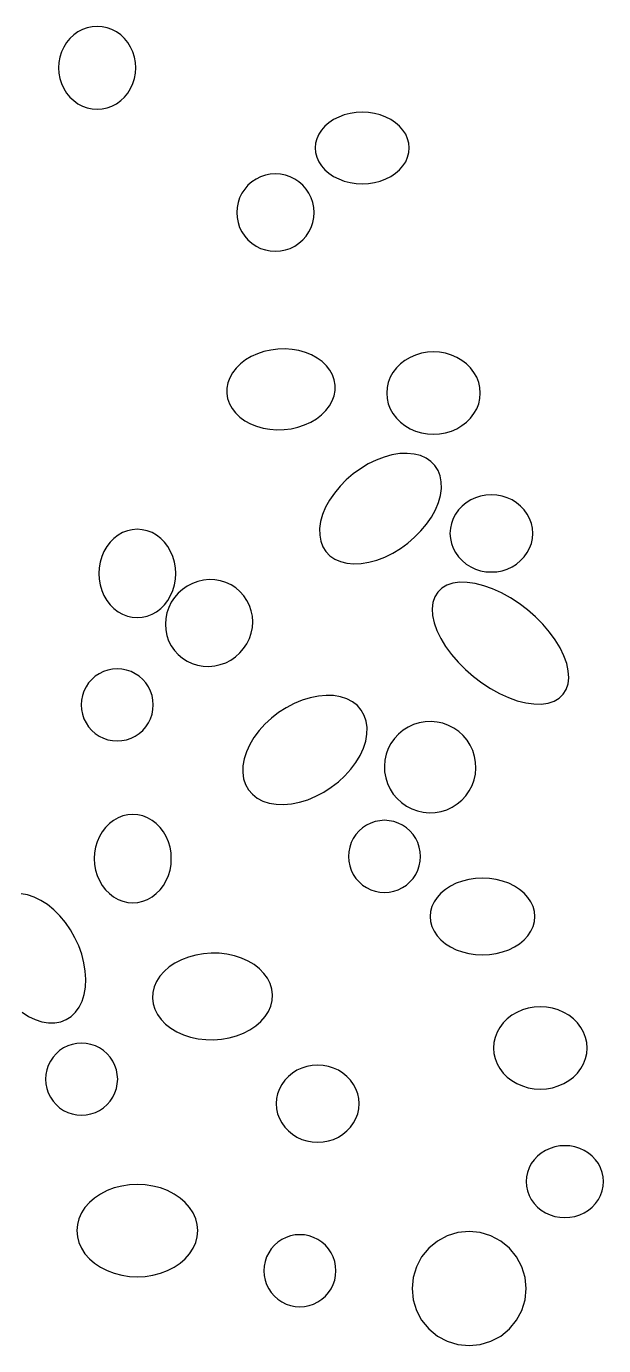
# Model space of a CAD drawing. Extents: x -1 to 217, y -22 to 302.
# Drawn here: x 171.04 to 179.27, y 46.75 to 65.55 of the extents above; entities that cross this region are included whole.
import ezdxf

# ---------------------------------------------------------------- set-up
doc = ezdxf.new("R2010")
doc.units = 0

msp = doc.modelspace()

# ---------------------------------------------------------------- linework, layer by layer
at = {"layer": 'CIRCLES'}
for p, q in [((177.197, 48.359), (177.044, 48.313)), ((177.356, 48.375), (177.197, 48.359)), ((177.514, 48.359), (177.356, 48.375)), ((177.667, 48.313), (177.514, 48.359)), ((176.78, 48.137), (176.679, 48.013)), ((176.904, 48.238), (176.78, 48.137)), ((177.044, 48.313), (176.904, 48.238)), ((177.807, 48.238), (177.667, 48.313)), ((177.931, 48.137), (177.807, 48.238)), ((178.032, 48.013), (177.931, 48.137)), ((176.679, 48.013), (176.604, 47.873)), ((178.107, 47.873), (178.032, 48.013)), ((176.604, 47.873), (176.558, 47.72)), ((178.153, 47.72), (178.107, 47.873)), ((176.558, 47.72), (176.542, 47.562)), ((178.169, 47.562), (178.153, 47.72)), ((176.542, 47.562), (176.558, 47.403)), ((176.558, 47.403), (176.604, 47.25)), ((178.107, 47.25), (178.153, 47.403)), ((178.153, 47.403), (178.169, 47.562)), ((176.604, 47.25), (176.679, 47.11)), ((178.032, 47.11), (178.107, 47.25)), ((176.679, 47.11), (176.78, 46.986)), ((177.931, 46.986), (178.032, 47.11)), ((176.78, 46.986), (176.904, 46.885)), ((176.904, 46.885), (177.044, 46.81)), ((177.667, 46.81), (177.807, 46.885)), ((177.807, 46.885), (177.931, 46.986)), ((177.044, 46.81), (177.197, 46.764)), ((177.197, 46.764), (177.356, 46.748)), ((177.356, 46.748), (177.514, 46.764)), ((177.514, 46.764), (177.667, 46.81))]:
    msp.add_line(p, q, dxfattribs=at)
at = {"layer": 'ELLIPSES'}
for p, q in [((171.778, 65.472), (171.718, 65.429)), ((171.843, 65.506), (171.778, 65.472)), ((171.911, 65.531), (171.843, 65.506)), ((171.981, 65.546), (171.911, 65.531)), ((172.053, 65.551), (171.981, 65.546)), ((172.125, 65.546), (172.053, 65.551)), ((172.196, 65.531), (172.125, 65.546)), ((172.264, 65.506), (172.196, 65.531)), ((172.328, 65.472), (172.264, 65.506)), ((172.388, 65.429), (172.328, 65.472)), ((171.577, 65.256), (171.545, 65.186)), ((171.617, 65.32), (171.577, 65.256)), ((171.664, 65.378), (171.617, 65.32)), ((171.718, 65.429), (171.664, 65.378)), ((172.442, 65.378), (172.388, 65.429)), ((172.49, 65.32), (172.442, 65.378)), ((172.53, 65.256), (172.49, 65.32)), ((172.562, 65.186), (172.53, 65.256)), ((171.522, 65.113), (171.508, 65.038)), ((171.545, 65.186), (171.522, 65.113)), ((172.585, 65.113), (172.562, 65.186)), ((172.599, 65.038), (172.585, 65.113)), ((171.508, 65.038), (171.503, 64.96)), ((171.503, 64.96), (171.508, 64.883)), ((171.508, 64.883), (171.522, 64.808)), ((172.585, 64.808), (172.599, 64.883)), ((172.603, 64.96), (172.599, 65.038)), ((172.599, 64.883), (172.603, 64.96)), ((171.522, 64.808), (171.545, 64.735)), ((171.545, 64.735), (171.577, 64.665)), ((172.53, 64.665), (172.562, 64.735)), ((172.562, 64.735), (172.585, 64.808)), ((171.577, 64.665), (171.617, 64.601)), ((171.617, 64.601), (171.664, 64.543)), ((171.664, 64.543), (171.718, 64.492)), ((171.718, 64.492), (171.778, 64.449)), ((172.328, 64.449), (172.388, 64.492)), ((172.388, 64.492), (172.442, 64.543)), ((172.442, 64.543), (172.49, 64.601)), ((172.49, 64.601), (172.53, 64.665)), ((171.778, 64.449), (171.843, 64.415)), ((171.843, 64.415), (171.911, 64.39)), ((171.911, 64.39), (171.981, 64.375)), ((171.981, 64.375), (172.053, 64.37)), ((172.053, 64.37), (172.125, 64.375)), ((172.125, 64.375), (172.196, 64.39)), ((172.196, 64.39), (172.264, 64.415)), ((172.264, 64.415), (172.328, 64.449)), ((175.658, 64.31), (175.575, 64.289)), ((175.744, 64.323), (175.658, 64.31)), ((175.832, 64.327), (175.744, 64.323)), ((175.919, 64.323), (175.832, 64.327)), ((176.005, 64.31), (175.919, 64.323)), ((176.088, 64.289), (176.005, 64.31)), ((175.3, 64.128), (175.251, 64.072)), ((175.357, 64.178), (175.3, 64.128)), ((175.423, 64.222), (175.357, 64.178)), ((175.496, 64.259), (175.423, 64.222)), ((175.575, 64.289), (175.496, 64.259)), ((176.167, 64.259), (176.088, 64.289)), ((176.24, 64.222), (176.167, 64.259)), ((176.306, 64.178), (176.24, 64.222)), ((176.363, 64.128), (176.306, 64.178)), ((176.412, 64.072), (176.363, 64.128)), ((175.184, 63.949), (175.167, 63.884)), ((175.212, 64.013), (175.184, 63.949)), ((175.251, 64.072), (175.212, 64.013)), ((176.451, 64.013), (176.412, 64.072)), ((176.479, 63.949), (176.451, 64.013)), ((176.496, 63.884), (176.479, 63.949)), ((175.167, 63.884), (175.161, 63.818)), ((175.161, 63.818), (175.167, 63.751)), ((175.167, 63.751), (175.184, 63.686)), ((176.479, 63.686), (176.496, 63.751)), ((176.502, 63.818), (176.496, 63.884)), ((176.496, 63.751), (176.502, 63.818)), ((175.184, 63.686), (175.212, 63.622)), ((175.212, 63.622), (175.251, 63.563)), ((175.251, 63.563), (175.3, 63.507)), ((176.363, 63.507), (176.412, 63.563)), ((176.412, 63.563), (176.451, 63.622)), ((176.451, 63.622), (176.479, 63.686)), ((174.318, 63.374), (174.258, 63.334)), ((174.382, 63.406), (174.318, 63.374)), ((174.451, 63.429), (174.382, 63.406)), ((174.521, 63.443), (174.451, 63.429)), ((174.593, 63.448), (174.521, 63.443)), ((174.665, 63.443), (174.593, 63.448)), ((174.736, 63.429), (174.665, 63.443)), ((174.804, 63.406), (174.736, 63.429)), ((174.869, 63.374), (174.804, 63.406)), ((174.929, 63.334), (174.869, 63.374)), ((175.3, 63.507), (175.357, 63.457)), ((175.357, 63.457), (175.423, 63.413)), ((175.423, 63.413), (175.496, 63.376)), ((175.496, 63.376), (175.575, 63.346)), ((176.088, 63.346), (176.167, 63.376)), ((176.167, 63.376), (176.24, 63.413)), ((176.24, 63.413), (176.306, 63.457)), ((176.306, 63.457), (176.363, 63.507)), ((174.156, 63.232), (174.116, 63.172)), ((174.203, 63.287), (174.156, 63.232)), ((174.258, 63.334), (174.203, 63.287)), ((174.983, 63.287), (174.929, 63.334)), ((175.031, 63.232), (174.983, 63.287)), ((175.071, 63.172), (175.031, 63.232)), ((175.575, 63.346), (175.658, 63.325)), ((175.658, 63.325), (175.744, 63.312)), ((175.744, 63.312), (175.832, 63.308)), ((175.832, 63.308), (175.919, 63.312)), ((175.919, 63.312), (176.005, 63.325)), ((176.005, 63.325), (176.088, 63.346)), ((174.061, 63.039), (174.047, 62.969)), ((174.084, 63.108), (174.061, 63.039)), ((174.116, 63.172), (174.084, 63.108)), ((175.103, 63.108), (175.071, 63.172)), ((175.126, 63.039), (175.103, 63.108)), ((175.14, 62.969), (175.126, 63.039)), ((174.047, 62.969), (174.042, 62.897)), ((174.042, 62.897), (174.047, 62.825)), ((174.047, 62.825), (174.061, 62.754)), ((175.126, 62.754), (175.14, 62.825)), ((175.145, 62.897), (175.14, 62.969)), ((175.14, 62.825), (175.145, 62.897)), ((174.061, 62.754), (174.084, 62.686)), ((174.084, 62.686), (174.116, 62.621)), ((174.116, 62.621), (174.156, 62.561)), ((175.031, 62.561), (175.071, 62.621)), ((175.071, 62.621), (175.103, 62.686)), ((175.103, 62.686), (175.126, 62.754)), ((174.156, 62.561), (174.203, 62.507)), ((174.203, 62.507), (174.258, 62.459)), ((174.258, 62.459), (174.318, 62.419)), ((174.869, 62.419), (174.929, 62.459)), ((174.929, 62.459), (174.983, 62.507)), ((174.983, 62.507), (175.031, 62.561)), ((174.318, 62.419), (174.382, 62.387)), ((174.382, 62.387), (174.451, 62.364)), ((174.451, 62.364), (174.521, 62.35)), ((174.521, 62.35), (174.593, 62.345)), ((174.593, 62.345), (174.665, 62.35)), ((174.665, 62.35), (174.736, 62.364)), ((174.736, 62.364), (174.804, 62.387)), ((174.804, 62.387), (174.869, 62.419)), ((174.529, 60.938), (174.431, 60.916)), ((174.63, 60.951), (174.529, 60.938)), ((174.731, 60.953), (174.63, 60.951)), ((174.831, 60.946), (174.731, 60.953)), ((174.929, 60.929), (174.831, 60.946)), ((175.022, 60.903), (174.929, 60.929)), ((174.096, 60.741), (174.034, 60.68)), ((174.169, 60.797), (174.096, 60.741)), ((174.249, 60.845), (174.169, 60.797)), ((174.338, 60.885), (174.249, 60.845)), ((174.431, 60.916), (174.338, 60.885)), ((175.109, 60.868), (175.022, 60.903)), ((175.188, 60.824), (175.109, 60.868)), ((175.259, 60.773), (175.188, 60.824)), ((175.32, 60.715), (175.259, 60.773)), ((176.376, 60.74), (176.318, 60.682)), ((176.441, 60.79), (176.376, 60.74)), ((176.514, 60.833), (176.441, 60.79)), ((176.592, 60.867), (176.514, 60.833)), ((176.675, 60.892), (176.592, 60.867)), ((176.76, 60.907), (176.675, 60.892)), ((176.847, 60.912), (176.76, 60.907)), ((176.935, 60.907), (176.847, 60.912)), ((177.02, 60.892), (176.935, 60.907)), ((177.103, 60.867), (177.02, 60.892)), ((177.181, 60.833), (177.103, 60.867)), ((177.254, 60.79), (177.181, 60.833)), ((177.319, 60.74), (177.254, 60.79)), ((177.377, 60.682), (177.319, 60.74)), ((173.983, 60.613), (173.943, 60.543)), ((174.034, 60.68), (173.983, 60.613)), ((175.37, 60.651), (175.32, 60.715)), ((175.408, 60.583), (175.37, 60.651)), ((175.433, 60.511), (175.408, 60.583)), ((176.231, 60.549), (176.203, 60.477)), ((176.27, 60.618), (176.231, 60.549)), ((176.318, 60.682), (176.27, 60.618)), ((177.425, 60.618), (177.377, 60.682)), ((177.464, 60.549), (177.425, 60.618)), ((177.492, 60.477), (177.464, 60.549)), ((173.902, 60.394), (173.901, 60.319)), ((173.916, 60.469), (173.902, 60.394)), ((173.943, 60.543), (173.916, 60.469)), ((175.43, 60.286), (175.444, 60.361)), ((175.445, 60.436), (175.433, 60.511)), ((175.444, 60.361), (175.445, 60.436)), ((176.186, 60.402), (176.181, 60.325)), ((176.203, 60.477), (176.186, 60.402)), ((177.509, 60.402), (177.492, 60.477)), ((177.514, 60.325), (177.509, 60.402)), ((173.901, 60.319), (173.913, 60.245)), ((173.913, 60.245), (173.938, 60.173)), ((173.938, 60.173), (173.976, 60.104)), ((175.364, 60.142), (175.403, 60.213)), ((175.403, 60.213), (175.43, 60.286)), ((176.181, 60.325), (176.186, 60.248)), ((176.186, 60.248), (176.203, 60.173)), ((176.203, 60.173), (176.231, 60.101)), ((177.464, 60.101), (177.492, 60.173)), ((177.492, 60.173), (177.509, 60.248)), ((177.509, 60.248), (177.514, 60.325)), ((173.976, 60.104), (174.026, 60.041)), ((174.026, 60.041), (174.087, 59.983)), ((174.087, 59.983), (174.158, 59.931)), ((175.178, 59.959), (175.25, 60.014)), ((175.25, 60.014), (175.312, 60.075)), ((175.312, 60.075), (175.364, 60.142)), ((176.231, 60.101), (176.27, 60.032)), ((176.27, 60.032), (176.318, 59.968)), ((177.377, 59.968), (177.425, 60.032)), ((177.425, 60.032), (177.464, 60.101)), ((174.158, 59.931), (174.238, 59.888)), ((174.238, 59.888), (174.325, 59.852)), ((174.325, 59.852), (174.418, 59.826)), ((174.418, 59.826), (174.515, 59.809)), ((174.515, 59.809), (174.615, 59.802)), ((174.615, 59.802), (174.717, 59.805)), ((174.717, 59.805), (174.817, 59.817)), ((174.817, 59.817), (174.915, 59.84)), ((174.915, 59.84), (175.009, 59.871)), ((175.009, 59.871), (175.097, 59.911)), ((175.097, 59.911), (175.178, 59.959)), ((176.318, 59.968), (176.376, 59.91)), ((176.376, 59.91), (176.441, 59.86)), ((176.441, 59.86), (176.514, 59.817)), ((176.514, 59.817), (176.592, 59.783)), ((177.103, 59.783), (177.181, 59.817)), ((177.181, 59.817), (177.254, 59.86)), ((177.254, 59.86), (177.319, 59.91)), ((177.319, 59.91), (177.377, 59.968)), ((176.592, 59.783), (176.675, 59.758)), ((176.675, 59.758), (176.76, 59.743)), ((176.76, 59.743), (176.847, 59.738)), ((176.847, 59.738), (176.935, 59.743)), ((176.935, 59.743), (177.02, 59.758)), ((177.02, 59.758), (177.103, 59.783)), ((176.256, 59.443), (176.144, 59.412)), ((176.366, 59.461), (176.256, 59.443)), ((176.472, 59.465), (176.366, 59.461)), ((176.571, 59.456), (176.472, 59.465)), ((176.661, 59.434), (176.571, 59.456)), ((176.742, 59.399), (176.661, 59.434)), ((175.807, 59.247), (175.703, 59.172)), ((175.917, 59.314), (175.807, 59.247)), ((176.03, 59.369), (175.917, 59.314)), ((176.144, 59.412), (176.03, 59.369)), ((176.812, 59.351), (176.742, 59.399)), ((176.869, 59.292), (176.812, 59.351)), ((176.913, 59.222), (176.869, 59.292)), ((175.605, 59.087), (175.515, 58.996)), ((175.703, 59.172), (175.605, 59.087)), ((176.944, 59.144), (176.913, 59.222)), ((176.959, 59.057), (176.944, 59.144)), ((176.96, 58.963), (176.959, 59.057)), ((175.435, 58.899), (175.366, 58.799)), ((175.515, 58.996), (175.435, 58.899)), ((176.917, 58.764), (176.946, 58.865)), ((176.946, 58.865), (176.96, 58.963)), ((177.52, 58.856), (177.447, 58.833)), ((177.596, 58.87), (177.52, 58.856)), ((177.673, 58.875), (177.596, 58.87)), ((177.75, 58.87), (177.673, 58.875)), ((177.826, 58.856), (177.75, 58.87)), ((177.899, 58.833), (177.826, 58.856)), ((175.31, 58.696), (175.267, 58.593)), ((175.366, 58.799), (175.31, 58.696)), ((176.874, 58.661), (176.917, 58.764)), ((177.256, 58.714), (177.205, 58.66)), ((177.314, 58.761), (177.256, 58.714)), ((177.378, 58.801), (177.314, 58.761)), ((177.447, 58.833), (177.378, 58.801)), ((177.968, 58.801), (177.899, 58.833)), ((178.032, 58.761), (177.968, 58.801)), ((178.09, 58.714), (178.032, 58.761)), ((178.141, 58.66), (178.09, 58.714)), ((175.238, 58.492), (175.224, 58.394)), ((175.267, 58.593), (175.238, 58.492)), ((176.749, 58.458), (176.818, 58.558)), ((176.818, 58.558), (176.874, 58.661)), ((177.128, 58.535), (177.103, 58.467)), ((177.162, 58.6), (177.128, 58.535)), ((177.205, 58.66), (177.162, 58.6)), ((178.184, 58.6), (178.141, 58.66)), ((178.218, 58.535), (178.184, 58.6)), ((178.243, 58.467), (178.218, 58.535)), ((172.35, 58.298), (172.29, 58.252)), ((172.415, 58.335), (172.35, 58.298)), ((172.483, 58.361), (172.415, 58.335)), ((172.553, 58.377), (172.483, 58.361)), ((172.625, 58.383), (172.553, 58.377)), ((172.696, 58.377), (172.625, 58.383)), ((172.767, 58.361), (172.696, 58.377)), ((172.835, 58.335), (172.767, 58.361)), ((172.899, 58.298), (172.835, 58.335)), ((172.959, 58.252), (172.899, 58.298)), ((175.224, 58.394), (175.225, 58.3)), ((175.225, 58.3), (175.24, 58.213)), ((176.579, 58.27), (176.669, 58.361)), ((176.669, 58.361), (176.749, 58.458)), ((177.088, 58.397), (177.083, 58.325)), ((177.083, 58.325), (177.088, 58.253)), ((177.103, 58.467), (177.088, 58.397)), ((178.258, 58.397), (178.243, 58.467)), ((178.263, 58.325), (178.258, 58.397)), ((178.258, 58.253), (178.263, 58.325)), ((172.189, 58.136), (172.149, 58.068)), ((172.236, 58.198), (172.189, 58.136)), ((172.29, 58.252), (172.236, 58.198)), ((173.013, 58.198), (172.959, 58.252)), ((173.06, 58.136), (173.013, 58.198)), ((173.1, 58.068), (173.06, 58.136)), ((175.24, 58.213), (175.271, 58.134)), ((175.271, 58.134), (175.315, 58.065)), ((176.267, 58.043), (176.377, 58.109)), ((176.377, 58.109), (176.481, 58.185)), ((176.481, 58.185), (176.579, 58.27)), ((177.088, 58.253), (177.103, 58.182)), ((177.103, 58.182), (177.128, 58.114)), ((177.128, 58.114), (177.162, 58.05)), ((178.184, 58.05), (178.218, 58.114)), ((178.218, 58.114), (178.243, 58.182)), ((178.243, 58.182), (178.258, 58.253)), ((172.094, 57.916), (172.08, 57.835)), ((172.117, 57.994), (172.094, 57.916)), ((172.149, 58.068), (172.117, 57.994)), ((173.132, 57.994), (173.1, 58.068)), ((173.155, 57.916), (173.132, 57.994)), ((173.169, 57.835), (173.155, 57.916)), ((175.315, 58.065), (175.372, 58.006)), ((175.372, 58.006), (175.442, 57.958)), ((175.442, 57.958), (175.523, 57.923)), ((175.523, 57.923), (175.613, 57.9)), ((175.818, 57.896), (175.928, 57.914)), ((175.928, 57.914), (176.04, 57.945)), ((176.04, 57.945), (176.154, 57.988)), ((176.154, 57.988), (176.267, 58.043)), ((177.162, 58.05), (177.205, 57.99)), ((177.205, 57.99), (177.256, 57.936)), ((177.256, 57.936), (177.314, 57.888)), ((178.032, 57.888), (178.09, 57.936)), ((178.09, 57.936), (178.141, 57.99)), ((178.141, 57.99), (178.184, 58.05)), ((172.08, 57.835), (172.076, 57.753)), ((172.076, 57.753), (172.08, 57.671)), ((173.174, 57.753), (173.169, 57.835)), ((173.169, 57.671), (173.174, 57.753)), ((175.613, 57.9), (175.712, 57.891)), ((175.712, 57.891), (175.818, 57.896)), ((177.314, 57.888), (177.378, 57.848)), ((177.378, 57.848), (177.447, 57.816)), ((177.447, 57.816), (177.52, 57.793)), ((177.52, 57.793), (177.596, 57.779)), ((177.596, 57.779), (177.673, 57.775)), ((177.673, 57.775), (177.75, 57.779)), ((177.75, 57.779), (177.826, 57.793)), ((177.826, 57.793), (177.899, 57.816)), ((177.899, 57.816), (177.968, 57.848)), ((177.968, 57.848), (178.032, 57.888)), ((172.08, 57.671), (172.094, 57.59)), ((172.094, 57.59), (172.117, 57.512)), ((173.132, 57.512), (173.155, 57.59)), ((173.155, 57.59), (173.169, 57.671)), ((173.338, 57.574), (173.27, 57.527)), ((173.411, 57.612), (173.338, 57.574)), ((173.488, 57.64), (173.411, 57.612)), ((173.568, 57.657), (173.488, 57.64)), ((173.65, 57.665), (173.568, 57.657)), ((173.731, 57.662), (173.65, 57.665)), ((173.811, 57.648), (173.731, 57.662)), ((173.888, 57.624), (173.811, 57.648)), ((173.961, 57.59), (173.888, 57.624)), ((174.028, 57.547), (173.961, 57.59)), ((174.089, 57.495), (174.028, 57.547)), ((176.966, 57.544), (176.908, 57.488)), ((177.038, 57.586), (176.966, 57.544)), ((177.124, 57.614), (177.038, 57.586)), ((177.221, 57.628), (177.124, 57.614)), ((177.328, 57.626), (177.221, 57.628)), ((177.443, 57.61), (177.328, 57.626)), ((177.564, 57.579), (177.443, 57.61)), ((177.689, 57.534), (177.564, 57.579)), ((172.117, 57.512), (172.149, 57.439)), ((172.149, 57.439), (172.189, 57.37)), ((172.189, 57.37), (172.236, 57.308)), ((173.013, 57.308), (173.06, 57.37)), ((173.06, 57.37), (173.1, 57.439)), ((173.1, 57.439), (173.132, 57.512)), ((173.155, 57.41), (173.109, 57.342)), ((173.209, 57.472), (173.155, 57.41)), ((173.27, 57.527), (173.209, 57.472)), ((174.143, 57.436), (174.089, 57.495)), ((174.188, 57.37), (174.143, 57.436)), ((174.224, 57.298), (174.188, 57.37)), ((176.865, 57.42), (176.838, 57.341)), ((176.908, 57.488), (176.865, 57.42)), ((177.817, 57.476), (177.689, 57.534)), ((177.944, 57.406), (177.817, 57.476)), ((178.068, 57.325), (177.944, 57.406)), ((172.236, 57.308), (172.29, 57.254)), ((172.29, 57.254), (172.35, 57.208)), ((172.35, 57.208), (172.415, 57.172)), ((172.415, 57.172), (172.483, 57.145)), ((172.767, 57.145), (172.835, 57.172)), ((172.835, 57.172), (172.899, 57.208)), ((172.899, 57.208), (172.959, 57.254)), ((172.959, 57.254), (173.013, 57.308)), ((173.047, 57.191), (173.031, 57.111)), ((173.073, 57.268), (173.047, 57.191)), ((173.109, 57.342), (173.073, 57.268)), ((174.25, 57.222), (174.224, 57.298)), ((174.266, 57.143), (174.25, 57.222)), ((176.838, 57.341), (176.828, 57.251)), ((176.828, 57.251), (176.835, 57.154)), ((178.188, 57.234), (178.068, 57.325)), ((178.302, 57.134), (178.188, 57.234)), ((172.483, 57.145), (172.553, 57.129)), ((172.553, 57.129), (172.625, 57.124)), ((172.625, 57.124), (172.696, 57.129)), ((172.696, 57.129), (172.767, 57.145)), ((173.031, 57.111), (173.025, 57.031)), ((173.025, 57.031), (173.03, 56.95)), ((174.249, 56.902), (174.265, 56.982)), ((174.265, 56.982), (174.271, 57.063)), ((174.271, 57.063), (174.266, 57.143)), ((176.835, 57.154), (176.858, 57.049)), ((176.858, 57.049), (176.897, 56.94)), ((178.407, 57.029), (178.302, 57.134)), ((178.501, 56.919), (178.407, 57.029)), ((173.03, 56.95), (173.046, 56.871)), ((173.046, 56.871), (173.072, 56.795)), ((173.072, 56.795), (173.108, 56.724)), ((174.187, 56.751), (174.223, 56.825)), ((174.223, 56.825), (174.249, 56.902)), ((176.897, 56.94), (176.951, 56.827)), ((176.951, 56.827), (177.021, 56.713)), ((178.584, 56.806), (178.501, 56.919)), ((178.653, 56.692), (178.584, 56.806)), ((173.108, 56.724), (173.153, 56.657)), ((173.153, 56.657), (173.207, 56.598)), ((173.207, 56.598), (173.268, 56.546)), ((174.026, 56.566), (174.087, 56.621)), ((174.087, 56.621), (174.141, 56.683)), ((174.141, 56.683), (174.187, 56.751)), ((177.021, 56.713), (177.103, 56.6)), ((177.103, 56.6), (177.198, 56.49)), ((178.708, 56.58), (178.653, 56.692)), ((173.268, 56.546), (173.335, 56.503)), ((173.335, 56.503), (173.408, 56.469)), ((173.408, 56.469), (173.485, 56.445)), ((173.485, 56.445), (173.565, 56.432)), ((173.565, 56.432), (173.646, 56.428)), ((173.646, 56.428), (173.728, 56.436)), ((173.728, 56.436), (173.808, 56.454)), ((173.808, 56.454), (173.885, 56.482)), ((173.885, 56.482), (173.958, 56.519)), ((173.958, 56.519), (174.026, 56.566)), ((177.198, 56.49), (177.303, 56.385)), ((178.747, 56.47), (178.708, 56.58)), ((178.77, 56.366), (178.747, 56.47)), ((171.976, 56.243), (171.931, 56.193)), ((172.026, 56.288), (171.976, 56.243)), ((172.082, 56.325), (172.026, 56.288)), ((172.142, 56.355), (172.082, 56.325)), ((172.206, 56.376), (172.142, 56.355)), ((172.272, 56.389), (172.206, 56.376)), ((172.339, 56.394), (172.272, 56.389)), ((172.406, 56.389), (172.339, 56.394)), ((172.472, 56.376), (172.406, 56.389)), ((172.536, 56.355), (172.472, 56.376)), ((172.596, 56.325), (172.536, 56.355)), ((172.652, 56.288), (172.596, 56.325)), ((172.702, 56.243), (172.652, 56.288)), ((172.747, 56.193), (172.702, 56.243)), ((177.303, 56.385), (177.416, 56.286)), ((177.416, 56.286), (177.536, 56.194)), ((178.766, 56.178), (178.777, 56.268)), ((178.777, 56.268), (178.77, 56.366)), ((171.864, 56.077), (171.843, 56.013)), ((171.894, 56.137), (171.864, 56.077)), ((171.931, 56.193), (171.894, 56.137)), ((172.784, 56.137), (172.747, 56.193)), ((172.814, 56.077), (172.784, 56.137)), ((172.835, 56.013), (172.814, 56.077)), ((177.536, 56.194), (177.661, 56.113)), ((177.661, 56.113), (177.788, 56.043)), ((177.788, 56.043), (177.915, 55.985)), ((178.697, 56.031), (178.74, 56.099)), ((178.74, 56.099), (178.766, 56.178)), ((171.83, 55.947), (171.825, 55.88)), ((171.825, 55.88), (171.83, 55.813)), ((171.843, 56.013), (171.83, 55.947)), ((172.848, 55.947), (172.835, 56.013)), ((172.853, 55.88), (172.848, 55.947)), ((172.848, 55.813), (172.853, 55.88)), ((174.86, 55.899), (174.747, 55.84)), ((174.975, 55.947), (174.86, 55.899)), ((175.091, 55.983), (174.975, 55.947)), ((175.206, 56.006), (175.091, 55.983)), ((175.317, 56.016), (175.206, 56.006)), ((175.424, 56.012), (175.317, 56.016)), ((175.523, 55.995), (175.424, 56.012)), ((175.614, 55.966), (175.523, 55.995)), ((175.694, 55.924), (175.614, 55.966)), ((175.763, 55.87), (175.694, 55.924)), ((175.818, 55.805), (175.763, 55.87)), ((177.915, 55.985), (178.041, 55.94)), ((178.041, 55.94), (178.162, 55.909)), ((178.162, 55.909), (178.277, 55.893)), ((178.277, 55.893), (178.384, 55.892)), ((178.384, 55.892), (178.481, 55.905)), ((178.481, 55.905), (178.567, 55.933)), ((178.567, 55.933), (178.639, 55.975)), ((178.639, 55.975), (178.697, 56.031)), ((171.83, 55.813), (171.843, 55.747)), ((171.843, 55.747), (171.864, 55.683)), ((171.864, 55.683), (171.894, 55.623)), ((172.784, 55.623), (172.814, 55.683)), ((172.814, 55.683), (172.835, 55.747)), ((172.835, 55.747), (172.848, 55.813)), ((174.537, 55.692), (174.444, 55.605)), ((174.639, 55.77), (174.537, 55.692)), ((174.747, 55.84), (174.639, 55.77)), ((175.861, 55.731), (175.818, 55.805)), ((175.888, 55.648), (175.861, 55.731)), ((171.894, 55.623), (171.931, 55.567)), ((171.931, 55.567), (171.976, 55.517)), ((171.976, 55.517), (172.026, 55.472)), ((172.026, 55.472), (172.082, 55.435)), ((172.596, 55.435), (172.652, 55.472)), ((172.652, 55.472), (172.702, 55.517)), ((172.702, 55.517), (172.747, 55.567)), ((172.747, 55.567), (172.784, 55.623)), ((174.36, 55.513), (174.287, 55.415)), ((174.444, 55.605), (174.36, 55.513)), ((175.901, 55.559), (175.888, 55.648)), ((175.898, 55.463), (175.901, 55.559)), ((176.413, 55.519), (176.348, 55.464)), ((176.485, 55.564), (176.413, 55.519)), ((176.562, 55.6), (176.485, 55.564)), ((176.644, 55.626), (176.562, 55.6)), ((176.728, 55.64), (176.644, 55.626)), ((176.813, 55.644), (176.728, 55.64)), ((176.898, 55.636), (176.813, 55.644)), ((176.981, 55.618), (176.898, 55.636)), ((177.062, 55.588), (176.981, 55.618)), ((177.138, 55.549), (177.062, 55.588)), ((177.208, 55.5), (177.138, 55.549)), ((177.271, 55.442), (177.208, 55.5)), ((172.082, 55.435), (172.142, 55.405)), ((172.142, 55.405), (172.206, 55.384)), ((172.206, 55.384), (172.272, 55.371)), ((172.272, 55.371), (172.339, 55.366)), ((172.339, 55.366), (172.406, 55.371)), ((172.406, 55.371), (172.472, 55.384)), ((172.472, 55.384), (172.536, 55.405)), ((172.536, 55.405), (172.596, 55.435)), ((174.227, 55.315), (174.181, 55.213)), ((174.287, 55.415), (174.227, 55.315)), ((175.848, 55.263), (175.881, 55.364)), ((175.881, 55.364), (175.898, 55.463)), ((176.241, 55.332), (176.202, 55.257)), ((176.29, 55.402), (176.241, 55.332)), ((176.348, 55.464), (176.29, 55.402)), ((177.326, 55.377), (177.271, 55.442)), ((177.372, 55.305), (177.326, 55.377)), ((177.408, 55.228), (177.372, 55.305)), ((174.148, 55.112), (174.131, 55.013)), ((174.181, 55.213), (174.148, 55.112)), ((175.742, 55.061), (175.802, 55.161)), ((175.802, 55.161), (175.848, 55.263)), ((176.154, 55.094), (176.147, 55.009)), ((176.173, 55.177), (176.154, 55.094)), ((176.202, 55.257), (176.173, 55.177)), ((177.434, 55.147), (177.408, 55.228)), ((177.448, 55.063), (177.434, 55.147)), ((174.131, 55.013), (174.128, 54.918)), ((174.128, 54.918), (174.141, 54.828)), ((175.585, 54.871), (175.669, 54.964)), ((175.669, 54.964), (175.742, 55.061)), ((176.147, 55.009), (176.151, 54.924)), ((176.151, 54.924), (176.166, 54.84)), ((177.445, 54.893), (177.452, 54.978)), ((177.452, 54.978), (177.448, 55.063)), ((174.141, 54.828), (174.168, 54.745)), ((174.168, 54.745), (174.211, 54.671)), ((175.39, 54.706), (175.492, 54.785)), ((175.492, 54.785), (175.585, 54.871)), ((176.166, 54.84), (176.192, 54.759)), ((176.192, 54.759), (176.228, 54.681)), ((177.358, 54.655), (177.398, 54.73)), ((177.398, 54.73), (177.427, 54.81)), ((177.427, 54.81), (177.445, 54.893)), ((174.211, 54.671), (174.266, 54.606)), ((174.266, 54.606), (174.335, 54.553)), ((174.335, 54.553), (174.415, 54.51)), ((174.938, 54.494), (175.054, 54.529)), ((175.054, 54.529), (175.169, 54.577)), ((175.169, 54.577), (175.282, 54.637)), ((175.282, 54.637), (175.39, 54.706)), ((176.228, 54.681), (176.274, 54.61)), ((176.274, 54.61), (176.329, 54.544)), ((176.329, 54.544), (176.392, 54.487)), ((177.252, 54.522), (177.309, 54.585)), ((177.309, 54.585), (177.358, 54.655)), ((174.415, 54.51), (174.506, 54.481)), ((174.506, 54.481), (174.605, 54.464)), ((174.605, 54.464), (174.711, 54.461)), ((174.711, 54.461), (174.823, 54.471)), ((174.823, 54.471), (174.938, 54.494)), ((176.392, 54.487), (176.462, 54.438)), ((176.462, 54.438), (176.538, 54.398)), ((176.538, 54.398), (176.618, 54.369)), ((176.618, 54.369), (176.701, 54.35)), ((176.701, 54.35), (176.786, 54.343)), ((176.786, 54.343), (176.872, 54.346)), ((176.872, 54.346), (176.956, 54.361)), ((176.956, 54.361), (177.037, 54.386)), ((177.037, 54.386), (177.115, 54.422)), ((177.115, 54.422), (177.186, 54.468)), ((177.186, 54.468), (177.252, 54.522)), ((172.227, 54.188), (172.173, 54.134)), ((172.287, 54.234), (172.227, 54.188)), ((172.351, 54.271), (172.287, 54.234)), ((172.419, 54.297), (172.351, 54.271)), ((172.49, 54.313), (172.419, 54.297)), ((172.561, 54.319), (172.49, 54.313)), ((172.633, 54.313), (172.561, 54.319)), ((172.703, 54.297), (172.633, 54.313)), ((172.771, 54.271), (172.703, 54.297)), ((172.836, 54.234), (172.771, 54.271)), ((172.896, 54.188), (172.836, 54.234)), ((172.95, 54.134), (172.896, 54.188)), ((175.892, 54.166), (175.836, 54.129)), ((175.952, 54.196), (175.892, 54.166)), ((176.016, 54.217), (175.952, 54.196)), ((176.082, 54.23), (176.016, 54.217)), ((176.149, 54.235), (176.082, 54.23)), ((176.216, 54.23), (176.149, 54.235)), ((176.282, 54.217), (176.216, 54.23)), ((176.346, 54.196), (176.282, 54.217)), ((176.406, 54.166), (176.346, 54.196)), ((176.462, 54.129), (176.406, 54.166)), ((172.086, 54.004), (172.054, 53.93)), ((172.126, 54.072), (172.086, 54.004)), ((172.173, 54.134), (172.126, 54.072)), ((172.997, 54.072), (172.95, 54.134)), ((173.037, 54.004), (172.997, 54.072)), ((173.069, 53.93), (173.037, 54.004)), ((175.704, 53.978), (175.674, 53.918)), ((175.741, 54.034), (175.704, 53.978)), ((175.786, 54.084), (175.741, 54.034)), ((175.836, 54.129), (175.786, 54.084)), ((176.512, 54.084), (176.462, 54.129)), ((176.557, 54.034), (176.512, 54.084)), ((176.594, 53.978), (176.557, 54.034)), ((176.624, 53.918), (176.594, 53.978)), ((172.031, 53.852), (172.017, 53.771)), ((172.054, 53.93), (172.031, 53.852)), ((173.092, 53.852), (173.069, 53.93)), ((173.106, 53.771), (173.092, 53.852)), ((175.64, 53.788), (175.635, 53.721)), ((175.653, 53.854), (175.64, 53.788)), ((175.674, 53.918), (175.653, 53.854)), ((176.645, 53.854), (176.624, 53.918)), ((176.658, 53.788), (176.645, 53.854)), ((176.663, 53.721), (176.658, 53.788)), ((172.017, 53.771), (172.012, 53.689)), ((172.012, 53.689), (172.017, 53.607)), ((172.017, 53.607), (172.031, 53.526)), ((173.092, 53.526), (173.106, 53.607)), ((173.11, 53.689), (173.106, 53.771)), ((173.106, 53.607), (173.11, 53.689)), ((175.635, 53.721), (175.64, 53.654)), ((175.64, 53.654), (175.653, 53.588)), ((175.653, 53.588), (175.674, 53.524)), ((176.624, 53.524), (176.645, 53.588)), ((176.645, 53.588), (176.658, 53.654)), ((176.658, 53.654), (176.663, 53.721)), ((172.031, 53.526), (172.054, 53.448)), ((172.054, 53.448), (172.086, 53.375)), ((173.037, 53.375), (173.069, 53.448)), ((173.069, 53.448), (173.092, 53.526)), ((175.674, 53.524), (175.704, 53.464)), ((175.704, 53.464), (175.741, 53.408)), ((175.741, 53.408), (175.786, 53.358)), ((176.512, 53.358), (176.557, 53.408)), ((176.557, 53.408), (176.594, 53.464)), ((176.594, 53.464), (176.624, 53.524)), ((177.448, 53.405), (177.352, 53.391)), ((177.546, 53.41), (177.448, 53.405)), ((177.644, 53.405), (177.546, 53.41)), ((177.74, 53.391), (177.644, 53.405)), ((172.086, 53.375), (172.126, 53.306)), ((172.126, 53.306), (172.173, 53.244)), ((172.173, 53.244), (172.227, 53.19)), ((172.896, 53.19), (172.95, 53.244)), ((172.95, 53.244), (172.997, 53.306)), ((172.997, 53.306), (173.037, 53.375)), ((175.786, 53.358), (175.836, 53.313)), ((175.836, 53.313), (175.892, 53.276)), ((175.892, 53.276), (175.952, 53.246)), ((175.952, 53.246), (176.016, 53.225)), ((176.016, 53.225), (176.082, 53.212)), ((176.082, 53.212), (176.149, 53.207)), ((176.149, 53.207), (176.216, 53.212)), ((176.216, 53.212), (176.282, 53.225)), ((176.282, 53.225), (176.346, 53.246)), ((176.346, 53.246), (176.406, 53.276)), ((176.406, 53.276), (176.462, 53.313)), ((176.462, 53.313), (176.512, 53.358)), ((177.017, 53.25), (176.952, 53.196)), ((177.091, 53.297), (177.017, 53.25)), ((177.172, 53.337), (177.091, 53.297)), ((177.26, 53.369), (177.172, 53.337)), ((177.352, 53.391), (177.26, 53.369)), ((177.832, 53.369), (177.74, 53.391)), ((177.92, 53.337), (177.832, 53.369)), ((178.001, 53.297), (177.92, 53.337)), ((178.075, 53.25), (178.001, 53.297)), ((178.14, 53.196), (178.075, 53.25)), ((171.06, 53.171), (170.967, 53.186)), ((171.155, 53.139), (171.06, 53.171)), ((171.25, 53.093), (171.155, 53.139)), ((171.343, 53.033), (171.25, 53.093)), ((171.434, 52.959), (171.343, 53.033)), ((172.227, 53.19), (172.287, 53.144)), ((172.287, 53.144), (172.351, 53.108)), ((172.351, 53.108), (172.419, 53.081)), ((172.419, 53.081), (172.49, 53.065)), ((172.49, 53.065), (172.561, 53.06)), ((172.561, 53.06), (172.633, 53.065)), ((172.633, 53.065), (172.703, 53.081)), ((172.703, 53.081), (172.771, 53.108)), ((172.771, 53.108), (172.836, 53.144)), ((172.836, 53.144), (172.896, 53.19)), ((176.855, 53.073), (176.823, 53.005)), ((176.898, 53.137), (176.855, 53.073)), ((176.952, 53.196), (176.898, 53.137)), ((178.194, 53.137), (178.14, 53.196)), ((178.237, 53.073), (178.194, 53.137)), ((178.269, 53.005), (178.237, 53.073)), ((171.52, 52.874), (171.434, 52.959)), ((171.6, 52.778), (171.52, 52.874)), ((176.804, 52.935), (176.798, 52.864)), ((176.798, 52.864), (176.804, 52.792)), ((176.823, 53.005), (176.804, 52.935)), ((178.288, 52.935), (178.269, 53.005)), ((178.294, 52.864), (178.288, 52.935)), ((178.288, 52.792), (178.294, 52.864)), ((171.672, 52.674), (171.6, 52.778)), ((171.735, 52.562), (171.672, 52.674)), ((176.804, 52.792), (176.823, 52.722)), ((176.823, 52.722), (176.855, 52.655)), ((176.855, 52.655), (176.898, 52.591)), ((178.194, 52.591), (178.237, 52.655)), ((178.237, 52.655), (178.269, 52.722)), ((178.269, 52.722), (178.288, 52.792)), ((171.789, 52.446), (171.735, 52.562)), ((176.898, 52.591), (176.952, 52.531)), ((176.952, 52.531), (177.017, 52.477)), ((177.017, 52.477), (177.091, 52.43)), ((178.001, 52.43), (178.075, 52.477)), ((178.075, 52.477), (178.14, 52.531)), ((178.14, 52.531), (178.194, 52.591)), ((171.832, 52.326), (171.789, 52.446)), ((171.864, 52.206), (171.832, 52.326)), ((173.354, 52.286), (173.254, 52.248)), ((173.459, 52.315), (173.354, 52.286)), ((173.568, 52.334), (173.459, 52.315)), ((173.68, 52.342), (173.568, 52.334)), ((173.792, 52.34), (173.68, 52.342)), ((173.902, 52.327), (173.792, 52.34)), ((174.009, 52.304), (173.902, 52.327)), ((174.11, 52.271), (174.009, 52.304)), ((174.204, 52.229), (174.11, 52.271)), ((177.091, 52.43), (177.172, 52.391)), ((177.172, 52.391), (177.26, 52.359)), ((177.26, 52.359), (177.352, 52.336)), ((177.352, 52.336), (177.448, 52.322)), ((177.448, 52.322), (177.546, 52.317)), ((177.546, 52.317), (177.644, 52.322)), ((177.644, 52.322), (177.74, 52.336)), ((177.74, 52.336), (177.832, 52.359)), ((177.832, 52.359), (177.92, 52.391)), ((177.92, 52.391), (178.001, 52.43)), ((171.883, 52.086), (171.864, 52.206)), ((171.891, 51.97), (171.883, 52.086)), ((173.08, 52.145), (173.007, 52.082)), ((173.162, 52.201), (173.08, 52.145)), ((173.254, 52.248), (173.162, 52.201)), ((174.29, 52.178), (174.204, 52.229)), ((174.365, 52.119), (174.29, 52.178)), ((174.429, 52.054), (174.365, 52.119)), ((171.885, 51.859), (171.891, 51.97)), ((172.899, 51.94), (172.866, 51.862)), ((172.947, 52.013), (172.899, 51.94)), ((173.007, 52.082), (172.947, 52.013)), ((174.481, 51.983), (174.429, 52.054)), ((174.519, 51.907), (174.481, 51.983)), ((174.543, 51.829), (174.519, 51.907)), ((171.838, 51.659), (171.868, 51.754)), ((171.868, 51.754), (171.885, 51.859)), ((172.846, 51.783), (172.841, 51.702)), ((172.866, 51.862), (172.846, 51.783)), ((174.552, 51.748), (174.543, 51.829)), ((174.547, 51.668), (174.552, 51.748)), ((171.745, 51.5), (171.797, 51.574)), ((171.797, 51.574), (171.838, 51.659)), ((172.841, 51.702), (172.85, 51.621)), ((172.85, 51.621), (172.874, 51.543)), ((172.874, 51.543), (172.912, 51.467)), ((174.494, 51.51), (174.528, 51.588)), ((174.528, 51.588), (174.547, 51.668)), ((178.116, 51.532), (178.038, 51.498)), ((178.199, 51.557), (178.116, 51.532)), ((178.284, 51.572), (178.199, 51.557)), ((178.371, 51.577), (178.284, 51.572)), ((178.459, 51.572), (178.371, 51.577)), ((178.544, 51.557), (178.459, 51.572)), ((178.627, 51.532), (178.544, 51.557)), ((178.705, 51.498), (178.627, 51.532)), ((170.982, 51.502), (171.075, 51.441)), ((171.075, 51.441), (171.17, 51.395)), ((171.17, 51.395), (171.265, 51.364)), ((171.265, 51.364), (171.358, 51.348)), ((171.358, 51.348), (171.448, 51.348)), ((171.448, 51.348), (171.533, 51.363)), ((171.533, 51.363), (171.612, 51.394)), ((171.612, 51.394), (171.683, 51.44)), ((171.683, 51.44), (171.745, 51.5)), ((172.912, 51.467), (172.964, 51.396)), ((172.964, 51.396), (173.028, 51.331)), ((173.028, 51.331), (173.103, 51.272)), ((174.314, 51.305), (174.386, 51.368)), ((174.386, 51.368), (174.446, 51.437)), ((174.446, 51.437), (174.494, 51.51)), ((177.842, 51.348), (177.794, 51.284)), ((177.9, 51.405), (177.842, 51.348)), ((177.965, 51.456), (177.9, 51.405)), ((178.038, 51.498), (177.965, 51.456)), ((178.778, 51.456), (178.705, 51.498)), ((178.843, 51.405), (178.778, 51.456)), ((178.901, 51.348), (178.843, 51.405)), ((178.949, 51.284), (178.901, 51.348)), ((173.103, 51.272), (173.189, 51.221)), ((173.189, 51.221), (173.283, 51.179)), ((173.283, 51.179), (173.385, 51.146)), ((173.385, 51.146), (173.491, 51.123)), ((173.934, 51.135), (174.04, 51.164)), ((174.04, 51.164), (174.139, 51.202)), ((174.139, 51.202), (174.231, 51.25)), ((174.231, 51.25), (174.314, 51.305)), ((177.755, 51.215), (177.727, 51.142)), ((177.794, 51.284), (177.755, 51.215)), ((178.988, 51.215), (178.949, 51.284)), ((179.016, 51.142), (178.988, 51.215)), ((171.574, 50.991), (171.518, 50.954)), ((171.634, 51.021), (171.574, 50.991)), ((171.698, 51.042), (171.634, 51.021)), ((171.764, 51.055), (171.698, 51.042)), ((171.831, 51.06), (171.764, 51.055)), ((171.898, 51.055), (171.831, 51.06)), ((171.964, 51.042), (171.898, 51.055)), ((172.028, 51.021), (171.964, 51.042)), ((172.088, 50.991), (172.028, 51.021)), ((172.144, 50.954), (172.088, 50.991)), ((173.491, 51.123), (173.602, 51.11)), ((173.602, 51.11), (173.713, 51.108)), ((173.713, 51.108), (173.825, 51.116)), ((173.825, 51.116), (173.934, 51.135)), ((177.71, 51.067), (177.705, 50.99)), ((177.705, 50.99), (177.71, 50.914)), ((177.727, 51.142), (177.71, 51.067)), ((179.033, 51.067), (179.016, 51.142)), ((179.038, 50.99), (179.033, 51.067)), ((179.033, 50.914), (179.038, 50.99)), ((171.386, 50.803), (171.356, 50.743)), ((171.423, 50.859), (171.386, 50.803)), ((171.468, 50.909), (171.423, 50.859)), ((171.518, 50.954), (171.468, 50.909)), ((172.194, 50.909), (172.144, 50.954)), ((172.239, 50.859), (172.194, 50.909)), ((172.276, 50.803), (172.239, 50.859)), ((172.306, 50.743), (172.276, 50.803)), ((177.71, 50.914), (177.727, 50.839)), ((177.727, 50.839), (177.755, 50.766)), ((178.988, 50.766), (179.016, 50.839)), ((179.016, 50.839), (179.033, 50.914)), ((171.322, 50.613), (171.317, 50.546)), ((171.335, 50.679), (171.322, 50.613)), ((171.356, 50.743), (171.335, 50.679)), ((172.327, 50.679), (172.306, 50.743)), ((172.34, 50.613), (172.327, 50.679)), ((172.345, 50.546), (172.34, 50.613)), ((174.779, 50.586), (174.728, 50.532)), ((174.837, 50.633), (174.779, 50.586)), ((174.901, 50.673), (174.837, 50.633)), ((174.971, 50.705), (174.901, 50.673)), ((175.044, 50.728), (174.971, 50.705)), ((175.119, 50.742), (175.044, 50.728)), ((175.197, 50.747), (175.119, 50.742)), ((175.274, 50.742), (175.197, 50.747)), ((175.349, 50.728), (175.274, 50.742)), ((175.422, 50.705), (175.349, 50.728)), ((175.492, 50.673), (175.422, 50.705)), ((175.556, 50.633), (175.492, 50.673)), ((175.614, 50.586), (175.556, 50.633)), ((175.665, 50.532), (175.614, 50.586)), ((177.755, 50.766), (177.794, 50.697)), ((177.794, 50.697), (177.842, 50.633)), ((177.842, 50.633), (177.9, 50.576)), ((178.843, 50.576), (178.901, 50.633)), ((178.901, 50.633), (178.949, 50.697)), ((178.949, 50.697), (178.988, 50.766)), ((171.317, 50.546), (171.322, 50.479)), ((171.322, 50.479), (171.335, 50.413)), ((171.335, 50.413), (171.356, 50.349)), ((172.306, 50.349), (172.327, 50.413)), ((172.327, 50.413), (172.34, 50.479)), ((172.34, 50.479), (172.345, 50.546)), ((174.651, 50.407), (174.626, 50.339)), ((174.685, 50.472), (174.651, 50.407)), ((174.728, 50.532), (174.685, 50.472)), ((175.708, 50.472), (175.665, 50.532)), ((175.742, 50.407), (175.708, 50.472)), ((175.767, 50.339), (175.742, 50.407)), ((177.9, 50.576), (177.965, 50.525)), ((177.965, 50.525), (178.038, 50.483)), ((178.038, 50.483), (178.116, 50.449)), ((178.116, 50.449), (178.199, 50.424)), ((178.199, 50.424), (178.284, 50.409)), ((178.284, 50.409), (178.371, 50.404)), ((178.371, 50.404), (178.459, 50.409)), ((178.459, 50.409), (178.544, 50.424)), ((178.544, 50.424), (178.627, 50.449)), ((178.627, 50.449), (178.705, 50.483)), ((178.705, 50.483), (178.778, 50.525)), ((178.778, 50.525), (178.843, 50.576)), ((171.356, 50.349), (171.386, 50.289)), ((171.386, 50.289), (171.423, 50.233)), ((171.423, 50.233), (171.468, 50.183)), ((172.194, 50.183), (172.239, 50.233)), ((172.239, 50.233), (172.276, 50.289)), ((172.276, 50.289), (172.306, 50.349)), ((174.611, 50.269), (174.606, 50.197)), ((174.626, 50.339), (174.611, 50.269)), ((175.782, 50.269), (175.767, 50.339)), ((175.787, 50.197), (175.782, 50.269)), ((171.468, 50.183), (171.518, 50.138)), ((171.518, 50.138), (171.574, 50.101)), ((171.574, 50.101), (171.634, 50.071)), ((171.634, 50.071), (171.698, 50.05)), ((171.698, 50.05), (171.764, 50.037)), ((171.764, 50.037), (171.831, 50.032)), ((171.831, 50.032), (171.898, 50.037)), ((171.898, 50.037), (171.964, 50.05)), ((171.964, 50.05), (172.028, 50.071)), ((172.028, 50.071), (172.088, 50.101)), ((172.088, 50.101), (172.144, 50.138)), ((172.144, 50.138), (172.194, 50.183)), ((174.606, 50.197), (174.611, 50.125)), ((174.611, 50.125), (174.626, 50.054)), ((174.626, 50.054), (174.651, 49.986)), ((175.742, 49.986), (175.767, 50.054)), ((175.767, 50.054), (175.782, 50.125)), ((175.782, 50.125), (175.787, 50.197)), ((174.651, 49.986), (174.685, 49.922)), ((174.685, 49.922), (174.728, 49.862)), ((174.728, 49.862), (174.779, 49.808)), ((175.614, 49.808), (175.665, 49.862)), ((175.665, 49.862), (175.708, 49.922)), ((175.708, 49.922), (175.742, 49.986)), ((174.779, 49.808), (174.837, 49.76)), ((174.837, 49.76), (174.901, 49.72)), ((174.901, 49.72), (174.971, 49.688)), ((174.971, 49.688), (175.044, 49.665)), ((175.044, 49.665), (175.119, 49.651)), ((175.119, 49.651), (175.197, 49.647)), ((175.197, 49.647), (175.274, 49.651)), ((175.274, 49.651), (175.349, 49.665)), ((175.349, 49.665), (175.422, 49.688)), ((175.422, 49.688), (175.492, 49.72)), ((175.492, 49.72), (175.556, 49.76)), ((175.556, 49.76), (175.614, 49.808)), ((178.384, 49.492), (178.33, 49.448)), ((178.445, 49.529), (178.384, 49.492)), ((178.509, 49.559), (178.445, 49.529)), ((178.578, 49.581), (178.509, 49.559)), ((178.649, 49.594), (178.578, 49.581)), ((178.721, 49.598), (178.649, 49.594)), ((178.793, 49.594), (178.721, 49.598)), ((178.864, 49.581), (178.793, 49.594)), ((178.932, 49.559), (178.864, 49.581)), ((178.997, 49.529), (178.932, 49.559)), ((179.057, 49.492), (178.997, 49.529)), ((179.111, 49.448), (179.057, 49.492)), ((178.21, 49.282), (178.187, 49.218)), ((178.242, 49.342), (178.21, 49.282)), ((178.282, 49.398), (178.242, 49.342)), ((178.33, 49.448), (178.282, 49.398)), ((179.159, 49.398), (179.111, 49.448)), ((179.199, 49.342), (179.159, 49.398)), ((179.231, 49.282), (179.199, 49.342)), ((179.254, 49.218), (179.231, 49.282)), ((178.173, 49.152), (178.168, 49.086)), ((178.168, 49.086), (178.173, 49.019)), ((178.187, 49.218), (178.173, 49.152)), ((179.269, 49.152), (179.254, 49.218)), ((179.273, 49.086), (179.269, 49.152)), ((179.269, 49.019), (179.273, 49.086)), ((172.1, 48.909), (172.016, 48.852)), ((172.194, 48.957), (172.1, 48.909)), ((172.295, 48.995), (172.194, 48.957)), ((172.402, 49.023), (172.295, 48.995)), ((172.512, 49.04), (172.402, 49.023)), ((172.625, 49.045), (172.512, 49.04)), ((172.737, 49.04), (172.625, 49.045)), ((172.848, 49.023), (172.737, 49.04)), ((172.954, 48.995), (172.848, 49.023)), ((173.055, 48.957), (172.954, 48.995)), ((173.149, 48.909), (173.055, 48.957)), ((173.234, 48.852), (173.149, 48.909)), ((178.173, 49.019), (178.187, 48.953)), ((178.187, 48.953), (178.21, 48.889)), ((178.21, 48.889), (178.242, 48.829)), ((179.199, 48.829), (179.231, 48.889)), ((179.231, 48.889), (179.254, 48.953)), ((179.254, 48.953), (179.269, 49.019)), ((171.879, 48.716), (171.829, 48.639)), ((171.941, 48.788), (171.879, 48.716)), ((172.016, 48.852), (171.941, 48.788)), ((173.308, 48.788), (173.234, 48.852)), ((173.371, 48.716), (173.308, 48.788)), ((173.42, 48.639), (173.371, 48.716)), ((178.242, 48.829), (178.282, 48.773)), ((178.282, 48.773), (178.33, 48.723)), ((178.33, 48.723), (178.384, 48.679)), ((179.057, 48.679), (179.111, 48.723)), ((179.111, 48.723), (179.159, 48.773)), ((179.159, 48.773), (179.199, 48.829)), ((171.793, 48.557), (171.771, 48.473)), ((171.829, 48.639), (171.793, 48.557)), ((173.457, 48.557), (173.42, 48.639)), ((173.479, 48.473), (173.457, 48.557)), ((178.384, 48.679), (178.445, 48.642)), ((178.445, 48.642), (178.509, 48.612)), ((178.509, 48.612), (178.578, 48.59)), ((178.578, 48.59), (178.649, 48.577)), ((178.649, 48.577), (178.721, 48.573)), ((178.721, 48.573), (178.793, 48.577)), ((178.793, 48.577), (178.864, 48.59)), ((178.864, 48.59), (178.932, 48.612)), ((178.932, 48.612), (178.997, 48.642)), ((178.997, 48.642), (179.057, 48.679)), ((171.771, 48.473), (171.763, 48.387)), ((171.763, 48.387), (171.771, 48.301)), ((173.486, 48.387), (173.479, 48.473)), ((173.479, 48.301), (173.486, 48.387)), ((174.875, 48.325), (174.81, 48.312)), ((174.942, 48.329), (174.875, 48.325)), ((175.01, 48.325), (174.942, 48.329)), ((175.075, 48.312), (175.01, 48.325)), ((171.771, 48.301), (171.793, 48.217)), ((171.793, 48.217), (171.829, 48.135)), ((171.829, 48.135), (171.879, 48.058)), ((173.371, 48.058), (173.42, 48.135)), ((173.42, 48.135), (173.457, 48.217)), ((173.457, 48.217), (173.479, 48.301)), ((174.579, 48.179), (174.535, 48.128)), ((174.63, 48.223), (174.579, 48.179)), ((174.686, 48.26), (174.63, 48.223)), ((174.746, 48.29), (174.686, 48.26)), ((174.81, 48.312), (174.746, 48.29)), ((175.139, 48.29), (175.075, 48.312)), ((175.199, 48.26), (175.139, 48.29)), ((175.255, 48.223), (175.199, 48.26)), ((175.306, 48.179), (175.255, 48.223)), ((175.35, 48.128), (175.306, 48.179)), ((171.879, 48.058), (171.941, 47.986)), ((171.941, 47.986), (172.016, 47.922)), ((173.234, 47.922), (173.308, 47.986)), ((173.308, 47.986), (173.371, 48.058)), ((174.446, 47.948), (174.433, 47.883)), ((174.468, 48.012), (174.446, 47.948)), ((174.498, 48.072), (174.468, 48.012)), ((174.535, 48.128), (174.498, 48.072)), ((175.387, 48.072), (175.35, 48.128)), ((175.417, 48.012), (175.387, 48.072)), ((175.439, 47.948), (175.417, 48.012)), ((175.452, 47.883), (175.439, 47.948)), ((172.016, 47.922), (172.1, 47.865)), ((172.1, 47.865), (172.194, 47.817)), ((172.194, 47.817), (172.295, 47.779)), ((172.295, 47.779), (172.402, 47.751)), ((172.848, 47.751), (172.954, 47.779)), ((172.954, 47.779), (173.055, 47.817)), ((173.055, 47.817), (173.149, 47.865)), ((173.149, 47.865), (173.234, 47.922)), ((174.433, 47.883), (174.429, 47.816)), ((174.429, 47.816), (174.433, 47.748)), ((175.456, 47.816), (175.452, 47.883)), ((175.452, 47.748), (175.456, 47.816)), ((172.402, 47.751), (172.512, 47.734)), ((172.512, 47.734), (172.625, 47.729)), ((172.625, 47.729), (172.737, 47.734)), ((172.737, 47.734), (172.848, 47.751)), ((174.433, 47.748), (174.446, 47.683)), ((174.446, 47.683), (174.468, 47.619)), ((174.468, 47.619), (174.498, 47.559)), ((175.387, 47.559), (175.417, 47.619)), ((175.417, 47.619), (175.439, 47.683)), ((175.439, 47.683), (175.452, 47.748)), ((174.498, 47.559), (174.535, 47.503)), ((174.535, 47.503), (174.579, 47.452)), ((174.579, 47.452), (174.63, 47.408)), ((174.63, 47.408), (174.686, 47.371)), ((175.199, 47.371), (175.255, 47.408)), ((175.255, 47.408), (175.306, 47.452)), ((175.306, 47.452), (175.35, 47.503)), ((175.35, 47.503), (175.387, 47.559)), ((174.686, 47.371), (174.746, 47.341)), ((174.746, 47.341), (174.81, 47.319)), ((174.81, 47.319), (174.875, 47.306)), ((174.875, 47.306), (174.942, 47.302)), ((174.942, 47.302), (175.01, 47.306)), ((175.01, 47.306), (175.075, 47.319)), ((175.075, 47.319), (175.139, 47.341)), ((175.139, 47.341), (175.199, 47.371))]:
    msp.add_line(p, q, dxfattribs=at)

doc.saveas('drawing.dxf')
